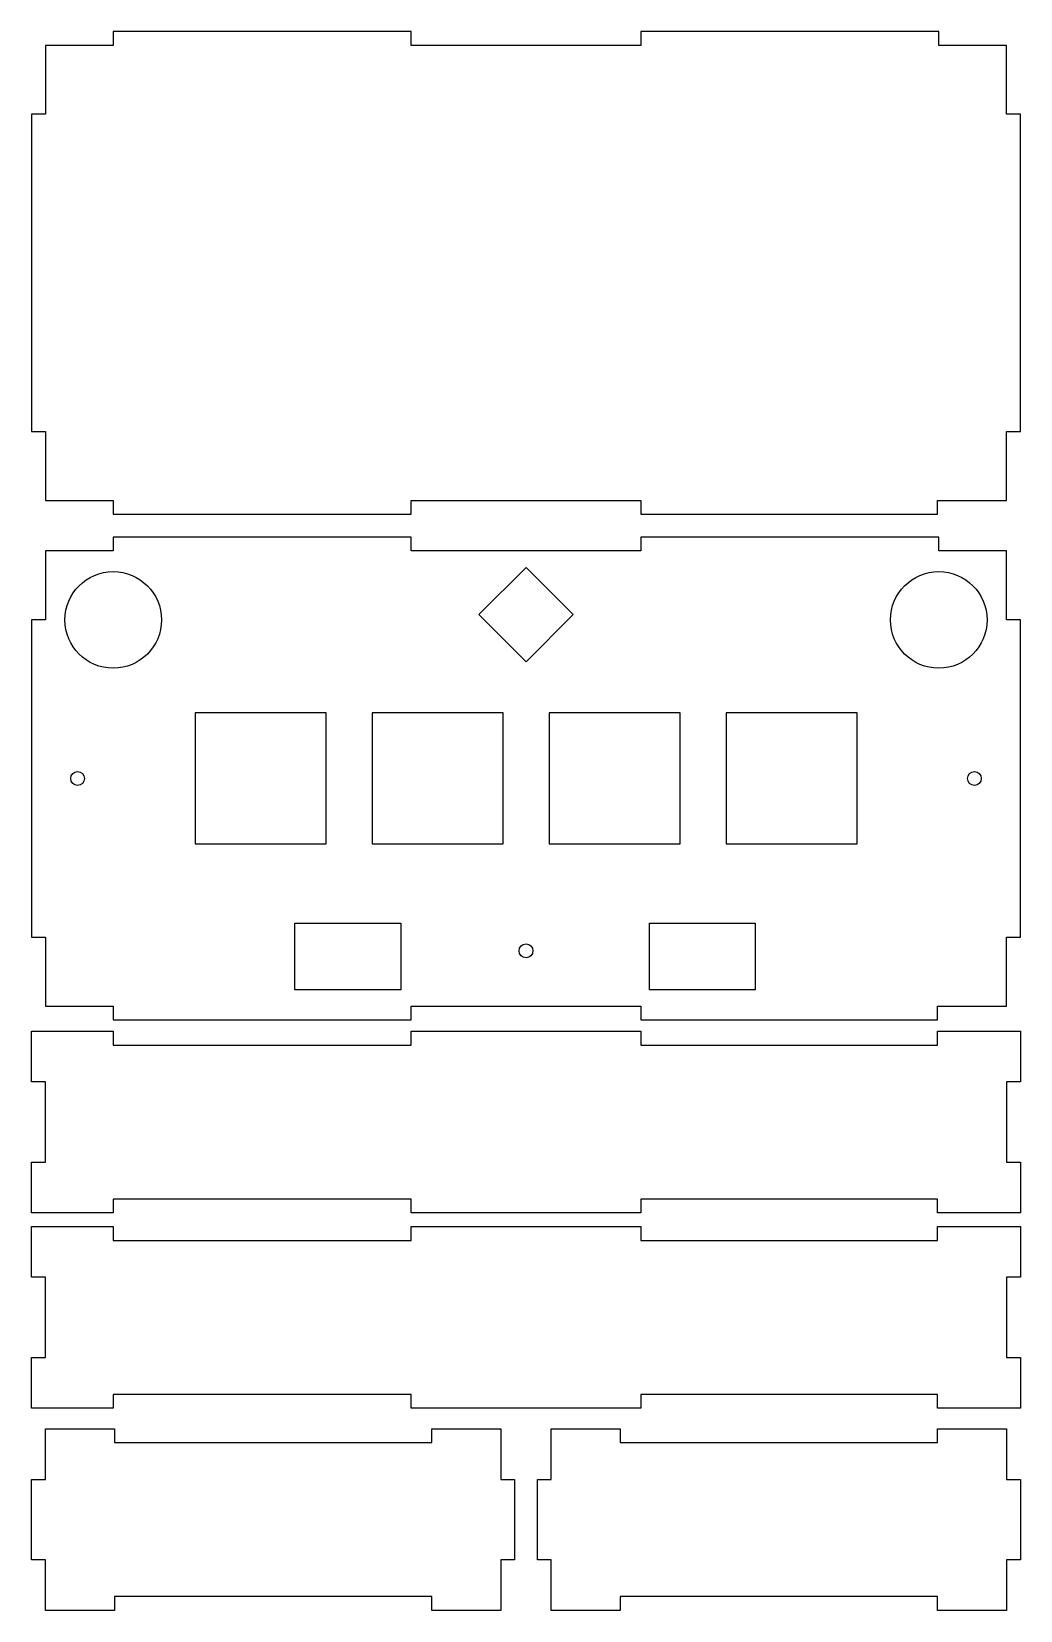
# Model space of a CAD drawing. Header units: millimetres. Extents: x 50 to 480, y -257 to 430.
import ezdxf

# ---------------------------------------------------------------- set-up
doc = ezdxf.new("R2010")
doc.units = ezdxf.units.MM
doc.layers.get('0').update_dxf_attribs({"linetype": 'CONTINUOUS'})

msp = doc.modelspace()

# ---------------------------------------------------------------- linework, layer by layer
msp.add_line((265, 155.82), (250.86, 169.97))
for points in [[(215, 424), (215, 430), (85.5, 430), (85.5, 424), (56, 424), (56, 394), (50, 394), (50, 256), (56, 256), (56, 226), (85.5, 226), (85.5, 220), (215, 220), (215, 226), (315, 226), (315, 220), (444, 220), (444, 226), (474, 226), (474, 256), (480, 256), (480, 394), (474, 394), (474, 424), (444.5, 424), (444.5, 430), (315, 430), (315, 424), (265, 424)], [(50, 36), (56, 36), (56, 6), (85.5, 6), (85.5, 0), (215, 0), (215, 6), (315, 6), (315, 0), (444, 0), (444, 6), (474, 6), (474, 36), (480, 36), (480, 174), (474, 174), (474, 204), (444.5, 204), (444.5, 210), (315, 210), (315, 204), (265, 204), (215, 204), (215, 210), (85.5, 210), (85.5, 204), (56, 204), (56, 174), (50, 174)], [(265, 155.82), (244.5, 176.33), (265, 196.84), (285.51, 176.33)], [(121.07, 133.5), (121.07, 76.5), (178.07, 76.5), (178.07, 133.5)], [(255.07, 76.5), (255.07, 133.5), (198.07, 133.5), (198.07, 76.5)], [(332.07, 133.5), (275.07, 133.5), (275.07, 76.5), (332.07, 76.5)], [(409.07, 133.5), (352.07, 133.5), (352.07, 76.5), (409.07, 76.5)], [(164.5, 13), (164.5, 42), (210.5, 42), (210.5, 13)], [(364.7, 42), (364.7, 13), (318.7, 13), (318.7, 42)], [(315, -11), (444, -11), (444, -5), (480, -5), (480, -27), (474, -27), (474, -62), (480, -62), (480, -84), (444, -84), (444, -78), (315, -78), (315, -84), (215, -84), (215, -78), (85.5, -78), (85.5, -84), (50, -84), (50, -62), (56, -62), (56, -39), (56, -27), (50, -27), (50, -5), (85.5, -5), (85.5, -11), (215, -11), (215, -5), (315, -5)], [(56, -124), (56, -112), (50, -112), (50, -90), (85.5, -90), (85.5, -96), (215, -96), (215, -90), (315, -90), (315, -96), (444, -96), (444, -90), (480, -90), (480, -112), (474, -112), (474, -147), (480, -147), (480, -169), (444, -169), (444, -163), (315, -163), (315, -169), (215, -169), (215, -163), (85.5, -163), (85.5, -169), (50, -169), (50, -147), (56, -147)], [(260, -200), (260, -235), (254, -235), (254, -257), (224, -257), (224, -251), (86, -251), (86, -257), (56, -257), (56, -235), (50, -235), (50, -200), (56, -200), (56, -184), (56, -178), (86, -178), (86, -184), (224, -184), (224, -178), (254, -178), (254, -184), (254, -200)], [(306, -178), (306, -184), (444, -184), (444, -178), (474, -178), (474, -184), (474, -200), (480, -200), (480, -235), (474, -235), (474, -257), (444, -257), (444, -251), (306, -251), (306, -257), (276, -257), (276, -235), (270, -235), (270, -200), (276, -200), (276, -184), (276, -178)]]:
    msp.add_lwpolyline(points, close=True)
for centre, radius in [((85.5, 174), 21), ((444.5, 174), 21), ((70, 105), 3), ((460, 105), 3), ((265, 30), 3)]:
    msp.add_circle(centre, radius)

doc.saveas('drawing.dxf')
